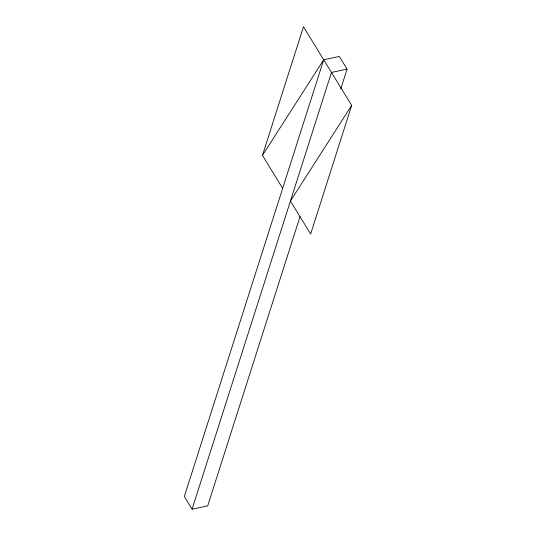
<?xml version="1.0" encoding="UTF-8"?>
<svg xmlns="http://www.w3.org/2000/svg" width="536" height="536" viewBox="0 0 536 536"><rect width="100%" height="100%" fill="white"/><g stroke="black" fill="none" stroke-linecap="round" stroke-linejoin="round"><path stroke-width="0.8" d="M282.66 188.364L262.446 155.406L303.483 26.8L351.69 105.391L310.646 233.998L290.432 201.04L351.69 105.391M340.715 89.05L347.073 69.131L339.301 56.454L323.697 59.757L184.31 496.524L192.082 509.2L207.687 505.897L300.019 216.578M192.082 509.2L331.476 72.434L347.073 69.131M262.446 155.406L323.697 59.757"/></g></svg>
